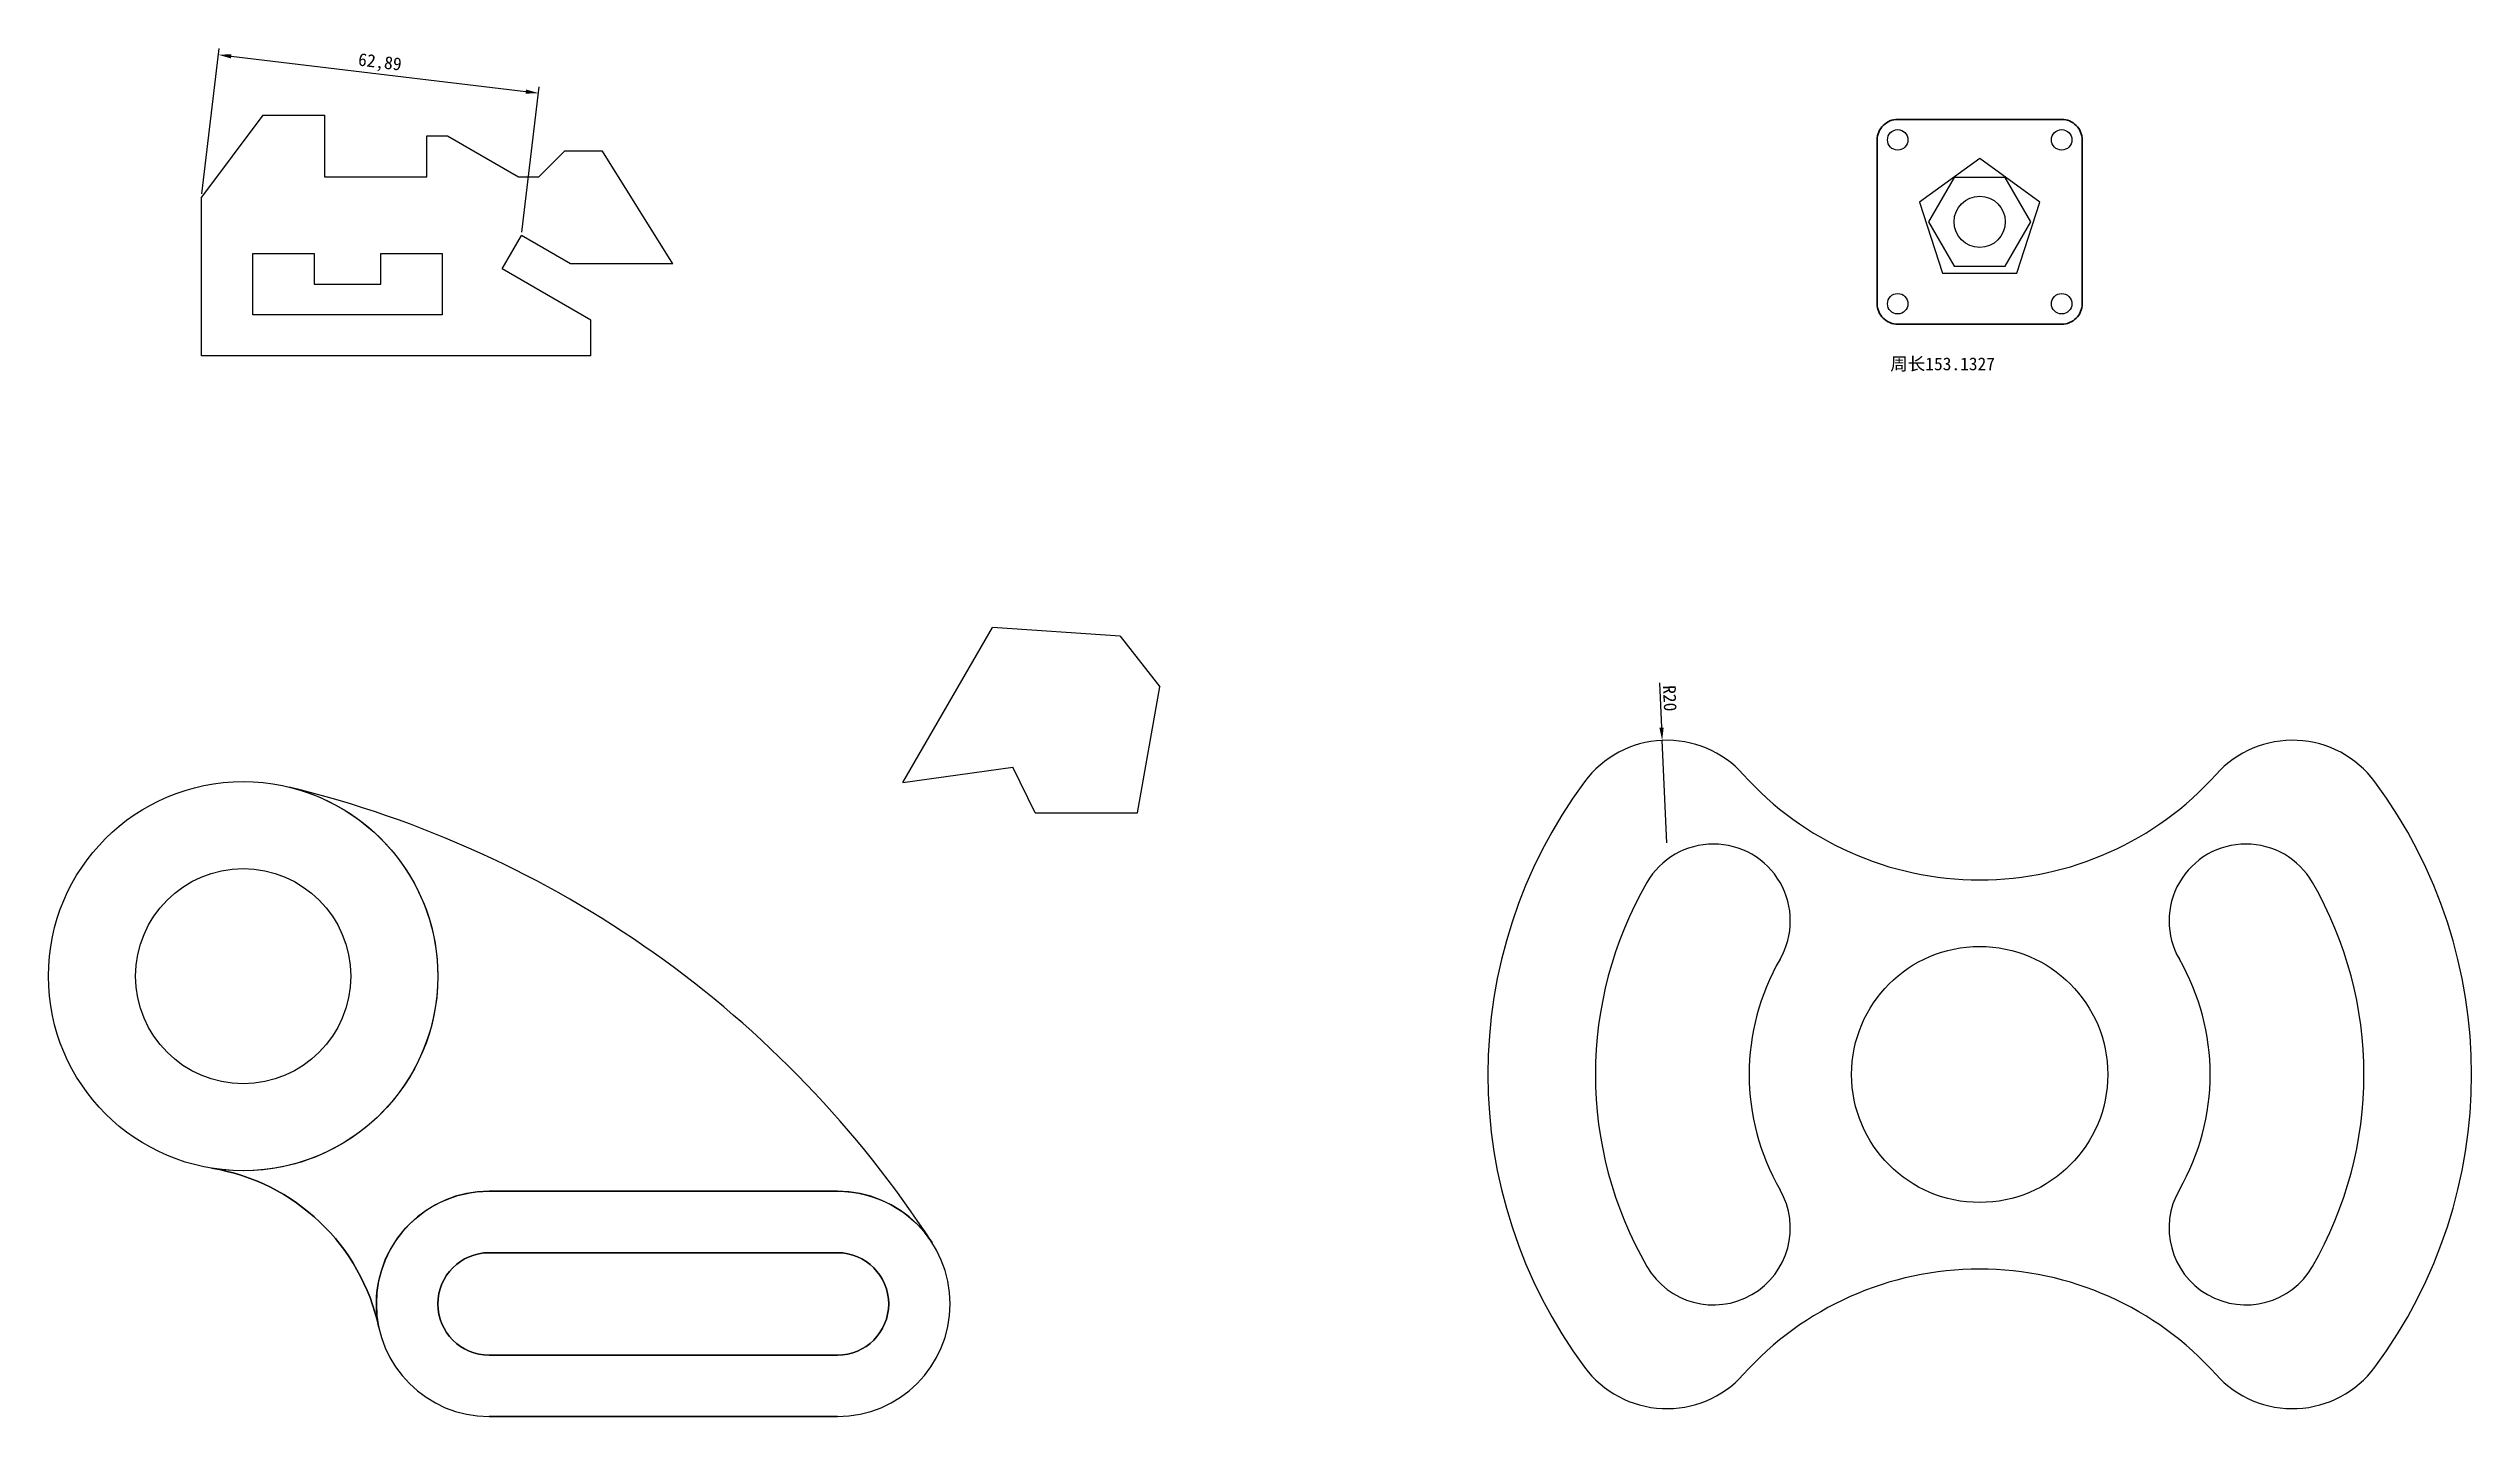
# Model space of a CAD drawing. Header units: millimetres. Extents: x 117 to 590, y 65 to 333.
import ezdxf

# ---------------------------------------------------------------- set-up
doc = ezdxf.new("R2010")
doc.units = ezdxf.units.MM
doc.styles.get("Standard").update_dxf_attribs({"font": 'SIMSUN.TTC'})
doc.dimstyles.new('ISO-25', dxfattribs={"dimtxt": 2.5, "dimasz": 2.5, "dimexe": 1.25, "dimexo": 0.625, "dimtad": 1, "dimtxsty": 'Standard', "dimcen": 2.5, "dimadec": 0, "dimazin": 0, "dimtfac": 1, "dimtmove": 0, "dimatfit": 3, "dimfxl": 1, "dimarcsym": 0})

# ---------------------------------------------------------------- blocks, each defined once
blk = doc.blocks.new('*D2')
at = {"color": 0, "lineweight": -2}
for p, q in [((146.85, 304.09), (150.26, 332.52)), ((152.59, 330.98), (210.07, 324.09)), ((209.29, 296.61), (212.7, 325.03))]:
    blk.add_line(p, q, dxfattribs=at)
at = {"color": 0}
for points in [[(152.64, 331.39), (152.54, 330.56), (150.11, 331.27)], [(210.12, 324.5), (210.02, 323.68), (212.55, 323.79)]]:
    blk.add_solid(points, dxfattribs=at)
at = {"layer": 'Defpoints', "color": 0}
for p in [(212.55, 323.79), (146.78, 303.47), (209.22, 295.99)]:
    blk.add_point(p, dxfattribs=at)
at = {"color": 0, "insert": (181.58, 329.6), "char_height": 2.5, "attachment_point": 5, "rotation": 353.1672}
blk.add_mtext('62,89', dxfattribs=at)
blk = doc.blocks.new('*D3')
at = {"color": 0, "lineweight": -2}
for p, q in [((431.35, 208.65), (431.76, 199.88)), ((432.8, 177.4), (431.88, 197.38))]:
    blk.add_line(p, q, dxfattribs=at)
at = {"color": 0}
blk.add_solid([(432.18, 199.9), (431.34, 199.86), (431.88, 197.38)], dxfattribs=at)
at = {"layer": 'Defpoints', "color": 0}
for p in [(431.88, 197.38), (432.8, 177.4)]:
    blk.add_point(p, dxfattribs=at)
at = {"color": 0, "insert": (433.37, 205.6), "char_height": 2.5, "attachment_point": 5, "rotation": 272.6645}
blk.add_mtext('R20', dxfattribs=at)

msp = doc.modelspace()

# ---------------------------------------------------------------- linework, layer by layer
for p, q in [((158.778, 319.472), (146.778, 303.472)), ((158.778, 319.472), (170.778, 319.472)), ((170.778, 319.472), (170.778, 307.472)), ((190.778, 307.472), (190.778, 315.472)), ((190.778, 315.472), (194.778, 315.472)), ((194.778, 315.472), (208.634, 307.472)), ((212.634, 307.472), (217.634, 312.472)), ((225.031, 312.472), (217.634, 312.472)), ((238.778, 290.472), (225.031, 312.472)), ((170.778, 307.472), (190.778, 307.472)), ((208.634, 307.472), (212.634, 307.472)), ((146.778, 272.472), (146.778, 303.472)), ((205.457, 289.472), (209.22, 295.99)), ((218.778, 290.472), (209.22, 295.99)), ((156.778, 280.472), (156.778, 292.472)), ((156.778, 292.472), (168.778, 292.472)), ((168.778, 292.472), (168.778, 286.472)), ((181.778, 286.472), (181.778, 292.472)), ((181.778, 292.472), (193.778, 292.472)), ((193.778, 292.472), (193.778, 280.472)), ((222.778, 279.472), (205.457, 289.472)), ((238.778, 290.472), (218.778, 290.472)), ((168.778, 286.472), (181.778, 286.472)), ((193.778, 280.472), (156.778, 280.472)), ((222.778, 272.472), (222.778, 279.472)), ((222.778, 272.472), (146.778, 272.472)), ((283.684, 189.149), (301.184, 219.46)), ((326.124, 217.716), (301.184, 219.46)), ((326.124, 217.716), (333.819, 207.866)), ((329.478, 183.246), (333.819, 207.866)), ((283.684, 189.149), (305.129, 192.163)), ((309.478, 183.246), (305.129, 192.163)), ((309.478, 183.246), (329.478, 183.246)), ((270.912, 109.334), (202.912, 109.334)), ((270.912, 97.334), (202.912, 97.334)), ((270.912, 77.334), (202.912, 77.334)), ((270.912, 65.334), (202.912, 65.334))]:
    msp.add_line(p, q)
at = {"color": 1, "lineweight": 30}
msp.add_lwpolyline([(477.858, 278.657), (509.858, 278.657, 0.4142136), (513.858, 282.657), (513.858, 314.657, 0.4142136), (509.858, 318.657), (477.858, 318.657, 0.4142136), (473.858, 314.657), (473.858, 282.657, 0.4142136)], format="xyb", close=True, dxfattribs=at)
for points in [[(493.858, 311.017), (482.103, 302.476), (486.593, 288.657), (501.124, 288.657), (505.614, 302.476)], [(488.858, 307.317), (483.858, 298.657), (488.858, 289.996), (498.858, 289.996), (503.858, 298.657), (498.858, 307.317)]]:
    msp.add_lwpolyline(points, close=True)
for points in [[(163.865, 188.264, -0.3461531), (192.912, 151.334, -0.4626847), (148.76, 113.835, -0.3086288), (181.399, 82.731, -0.4773828), (202.912, 109.334), (270.912, 109.334, -0.2541174), (289.37, 99.306, 0.1916921)], [(270.912, 109.334), (202.912, 109.334, 1), (202.912, 65.334), (270.912, 65.334, 1)], [(270.912, 97.334), (202.912, 97.334, 1), (202.912, 77.334), (270.912, 77.334, 1)], [(270.912, 97.334, -1), (270.912, 77.334), (202.912, 77.334, -1), (202.912, 97.334)]]:
    msp.add_lwpolyline(points, format="xyb", close=True)
for centre, radius in [((477.858, 314.657), 2), ((509.858, 314.657), 2), ((493.858, 298.657), 5), ((477.858, 282.657), 2), ((509.858, 282.657), 2), ((154.912, 151.334), 38), ((154.912, 151.334), 21), ((493.858, 132.142), 25)]:
    msp.add_circle(centre, radius)
for centre, radius, start, end in [((432.805, 177.402), 20, 41.8791, 143.44984), ((554.912, 177.402), 20, 36.55016, 138.1209), ((493.858, 132.142), 96, 143.44984, 216.55016), ((493.858, 232.142), 62, 221.8791, 318.1209), ((493.858, 132.142), 96, 323.44984, 36.55016), ((114.863, -13.881), 208, 32.96776, 76.37381), ((441.897, 162.142), 15, 330, 150), ((545.82, 162.142), 15, 30, 210), ((493.858, 132.142), 75, 150, 210), ((493.858, 132.142), 75, 330, 30), ((493.858, 132.142), 45, 150, 210), ((493.858, 132.142), 45, 330, 30), ((142.284, 74.363), 40, 12.07604, 80.68296), ((202.912, 87.334), 22, 90, 270), ((270.912, 87.334), 22, 270, 90), ((441.897, 102.142), 15, 210, 30), ((545.82, 102.142), 15, 150, 330), ((202.912, 87.334), 10, 90, 270), ((270.912, 87.334), 10, 270, 90), ((493.858, 32.142), 62, 41.8791, 138.1209), ((432.805, 86.882), 20, 216.55016, 318.1209), ((554.912, 86.882), 20, 221.8791, 323.44984)]:
    msp.add_arc(centre, radius, start, end)

# ---------------------------------------------------------------- texts
at = {"insert": (476.418, 272.164), "char_height": 2.5, "attachment_point": 1}
msp.add_mtext_dynamic_manual_height_columns('周长153.1327', width=32.11942, gutter_width=12.5, heights=[0], dxfattribs=at)

# ---------------------------------------------------------------- dimensions: what is measured, and where the dimension line sits
dim = msp.add_aligned_dim(p1=(146.778, 303.472), p2=(209.22, 295.99), distance=28.001, dimstyle='ISO-25')
dim.commit()
dim.dimension.update_dxf_attribs({"geometry": '*D2', "text_midpoint": (181.578, 329.602)})
dim = msp.add_radius_dim(center=(432.805, 177.402), mpoint=(431.875, 197.381), dimstyle='ISO-25')
dim.commit()
dim.dimension.update_dxf_attribs({"geometry": '*D3', "text_midpoint": (433.37, 205.598)})

doc.saveas('drawing.dxf')
